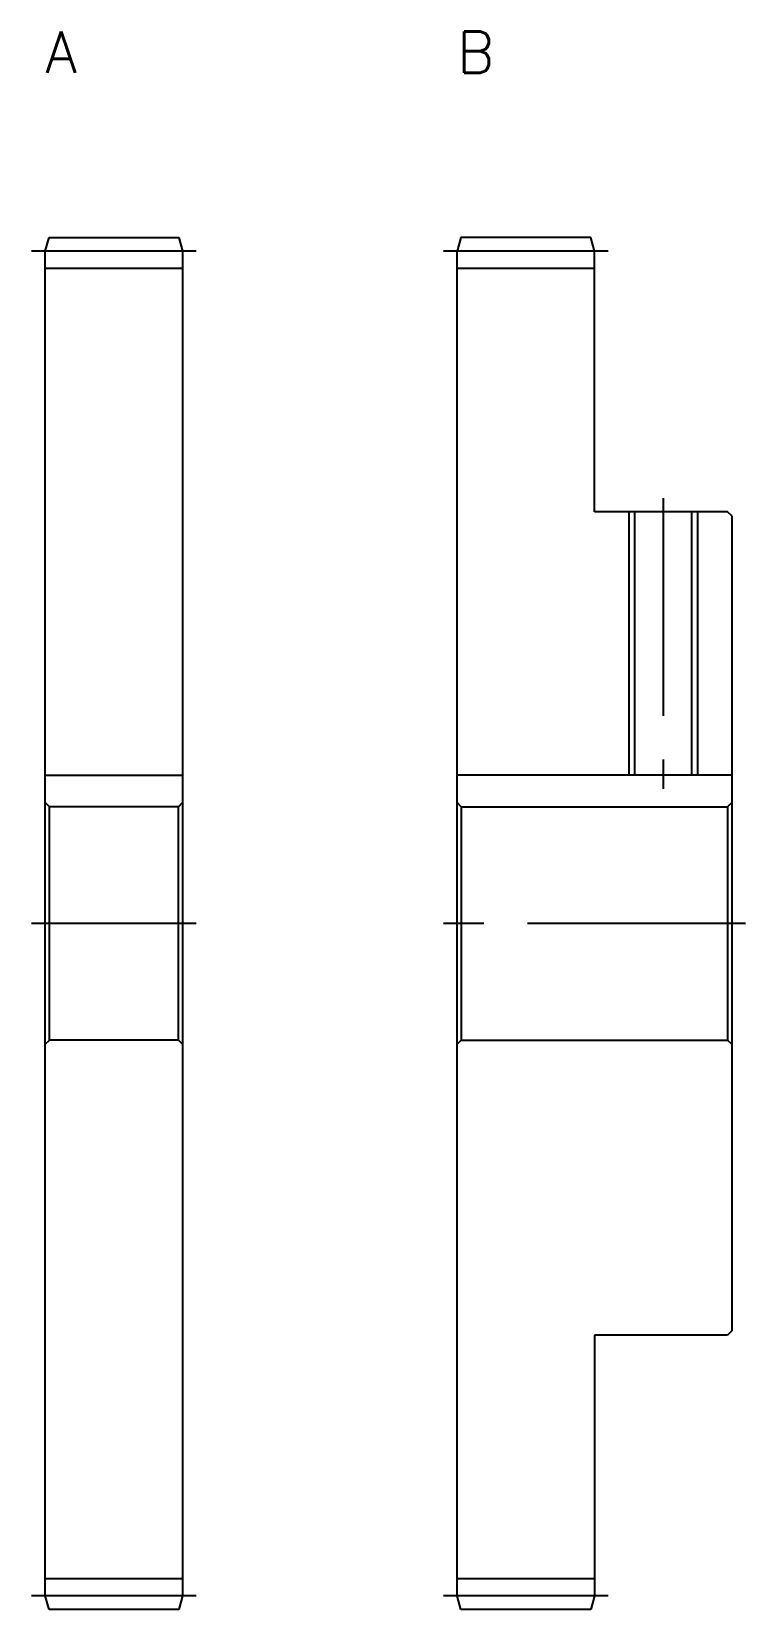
# Model space of a CAD drawing. Extents: x -1 to 171, y -13 to 125.
# Drawn here: x 119 to 171, y 10 to 125 of the extents above; entities that cross this region are included whole.
import ezdxf

# ---------------------------------------------------------------- set-up
doc = ezdxf.new("R2010")
doc.units = 0
doc.header["$LTSCALE"] = 0.5
doc.linetypes.add('CENTER', pattern=[50.8, 31.75, -6.35, 6.35, -6.35])
for name, color, linetype in [('MSM_CENTER', 1, 'CENTER'), ('MSM_CONTINUOUS', 7, 'CONTINUOUS'), ('MSM_NARROW', 5, 'CONTINUOUS'), ('MSM_PART_NUMBER', 7, 'CONTINUOUS')]:
    doc.layers.add(name, color=color, linetype=linetype)
doc.styles.get("Standard").update_dxf_attribs({"font": 'txt.shx', "height": 1, "bigfont": 'bigfont.shx'})

# ---------------------------------------------------------------- blocks, each defined once
blk = doc.blocks.new('*U5')
at = {"layer": 'MSM_PART_NUMBER'}
blk.add_text('A', height=3, dxfattribs=at).set_placement((120, 122))
blk = doc.blocks.new('*U6')
at = {"layer": 'MSM_PART_NUMBER'}
blk.add_text('B', height=3, dxfattribs=at).set_placement((150, 122))

msp = doc.modelspace()

# ---------------------------------------------------------------- linework, layer by layer
at = {"layer": 'MSM_CENTER'}
for p, q in [((131, 109), (119, 109)), ((161, 109), (149, 109)), ((165, 91), (165, 69.8)), ((131, 60), (119, 60)), ((171, 60), (149, 60)), ((131, 11), (119, 11)), ((161, 11), (149, 11))]:
    msp.add_line(p, q, dxfattribs=at)
at = {"layer": 'MSM_CONTINUOUS'}
for p, q in [((120, 109), (120.27, 110)), ((120.27, 110), (129.73, 110)), ((129.73, 110), (130, 109)), ((150.27, 110), (150, 109)), ((159.73, 110), (150.27, 110)), ((160, 109), (159.73, 110)), ((120, 11), (120, 109)), ((130, 109), (130, 11)), ((150, 11), (150, 109)), ((160, 90), (160, 109)), ((120, 107.75), (130, 107.75)), ((150, 107.75), (160, 107.75)), ((169.7, 90), (160, 90)), ((162.93, 90), (162.93, 70.8)), ((167.07, 90), (167.07, 70.8)), ((170, 89.7), (169.7, 90)), ((170, 89.7), (170, 30.3)), ((120, 70.8), (130, 70.8)), ((170, 70.8), (150, 70.8)), ((120, 68.8), (120.3, 68.5)), ((120.3, 51.5), (120.3, 68.5)), ((129.7, 68.5), (120.3, 68.5)), ((129.7, 68.5), (130, 68.8)), ((129.7, 51.5), (129.7, 68.5)), ((150.3, 68.5), (150, 68.8)), ((150.3, 68.5), (150.3, 51.5)), ((150.3, 68.5), (169.7, 68.5)), ((170, 68.8), (169.7, 68.5)), ((169.7, 68.5), (169.7, 51.5)), ((120, 51.2), (120.3, 51.5)), ((129.7, 51.5), (120.3, 51.5)), ((129.7, 51.5), (130, 51.2)), ((150.3, 51.5), (150, 51.2)), ((150.3, 51.5), (169.7, 51.5)), ((170, 51.2), (169.7, 51.5)), ((160, 30), (160, 11)), ((169.7, 30), (160, 30)), ((170, 30.3), (169.7, 30)), ((120, 12.25), (130, 12.25)), ((150, 12.25), (160, 12.25)), ((120.27, 10), (120, 11)), ((130, 11), (129.73, 10)), ((150.27, 10), (150, 11)), ((160, 11), (159.73, 10)), ((129.73, 10), (120.27, 10)), ((159.73, 10), (150.27, 10))]:
    msp.add_line(p, q, dxfattribs=at)
at = {"layer": 'MSM_NARROW'}
for p, q in [((162.5, 90), (162.5, 70.8)), ((167.5, 90), (167.5, 70.8))]:
    msp.add_line(p, q, dxfattribs=at)

# ---------------------------------------------------------------- block references
at = {"layer": 'MSM_CONTINUOUS'}
for name in ['*U5', '*U6']:
    msp.add_blockref(name, (0, 0), dxfattribs=at)

doc.saveas('drawing.dxf')
